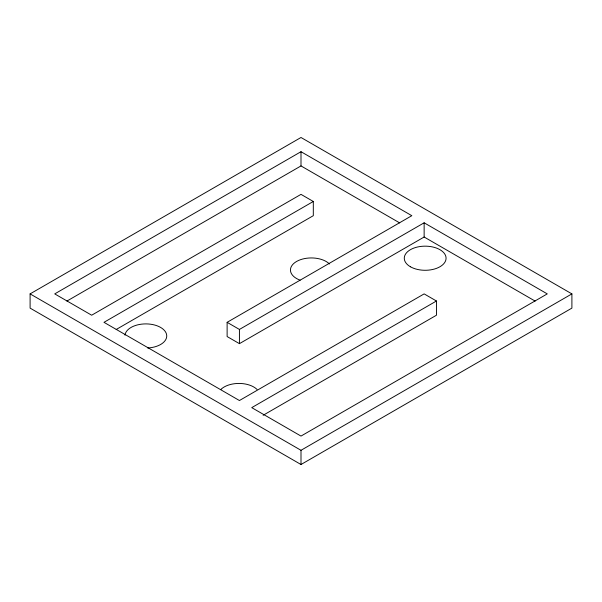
<?xml version="1.0" encoding="UTF-8"?>
<svg xmlns="http://www.w3.org/2000/svg" width="602" height="602" viewBox="0 0 602 602"><rect width="100%" height="100%" fill="white"/><g stroke="black" fill="none" stroke-linecap="round" stroke-linejoin="round"><path stroke-width="0.9" d="M30.1 293.889L301 137.489L571.9 293.889L571.9 308.111L301 464.511L30.1 308.111L30.1 293.889L301 450.296L571.9 293.889M535.118 301.09L424.139 237.015L239.43 343.652L227.12 336.548L227.12 322.326L411.821 215.689L301 151.704L54.729 293.889L91.67 315.215L301 194.363L313.311 201.474L313.311 215.689L116.201 329.49M66.92 301.068L301 165.926L399.69 222.906M313.311 201.474L103.98 322.326L239.43 400.526L424.139 293.889L436.45 301L436.45 315.222L263.134 415.282M227.12 322.326L239.43 329.437L424.139 222.8L547.271 293.889L301 436.074L251.749 407.637L436.45 301M424.139 222.8L424.139 237.015M301 151.704L301 165.926M301 450.296L301 464.511M239.43 329.437L239.43 343.652M124.99 335.179A20.897 12.063 0 0 1 146.143 323.899A20.897 12.063 0 0 1 166.724 335.525A20.897 12.063 0 0 1 147.663 347.979M300.127 280.178A20.897 12.063 0 0 1 296.891 261.291A20.897 12.063 0 0 1 329.445 263.969M220.859 389.471A20.897 12.063 0 0 1 257.054 389.471M410.398 266.754A20.897 12.063 0 0 0 445.36 261.343A20.897 12.063 0 0 0 419.767 246.572A20.897 12.063 0 0 0 410.398 266.754"/></g></svg>
